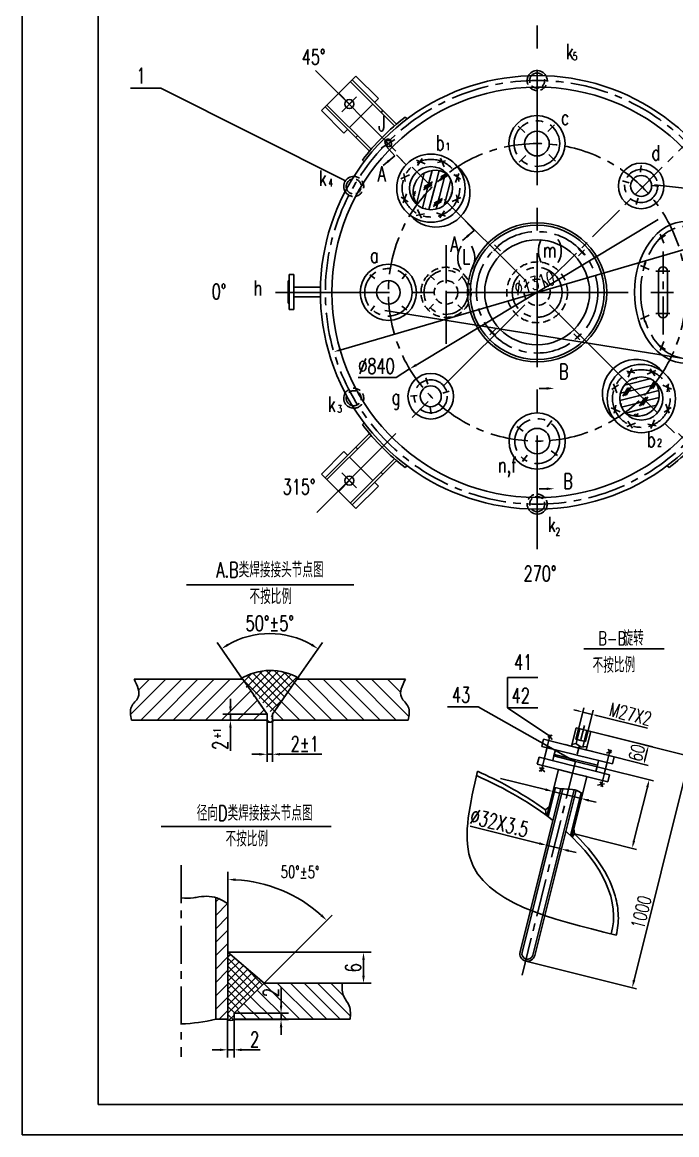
# Model space of a CAD drawing. Extents: x 0 to 594, y 0 to 841.
# Drawn here: x 0 to 215.6, y 0 to 366.5 of the extents above; entities that cross this region are included whole.
import ezdxf

# ---------------------------------------------------------------- set-up
doc = ezdxf.new("R2010")
doc.units = 0
doc.header["$LTSCALE"] = 10
doc.header["$MEASUREMENT"] = 0
doc.linetypes.add('CENTER', pattern=[2, 1.25, -0.25, 0.25, -0.25])
doc.linetypes.add('HIDDEN', pattern=[0.375, 0.25, -0.125])
doc.layers.get('0').update_dxf_attribs({"linetype": 'CONTINUOUS'})
doc.layers.get('DEFPOINTS').update_dxf_attribs({"linetype": 'CONTINUOUS'})
for name, color, linetype in [('CC', 7, 'CONTINUOUS'), ('CENTER', 1, 'CENTER'), ('DIM', 4, 'CONTINUOUS'), ('FULL', 7, 'CONTINUOUS'), ('HIDDEN', 5, 'HIDDEN'), ('LAYER1', 1, 'CENTER'), ('LAYER2', 5, 'HIDDEN'), ('TEXT', 7, 'CONTINUOUS'), ('THIN', 3, 'CONTINUOUS')]:
    doc.layers.add(name, color=color, linetype=linetype)
doc.styles.add('HZ4', font='romans.shx', dxfattribs={"width": 0.7, "height": 4, "bigfont": 'hztxt.shx'})
doc.styles.add('HZ5', font='romans.shx', dxfattribs={"width": 0.7, "height": 5, "bigfont": 'hztxt.shx'})
doc.styles.add('RMO4', font='romans.shx', dxfattribs={"width": 0.7, "height": 4.5})
doc.styles.get("Standard").update_dxf_attribs({"font": 'SIMFANG.TTF', "width": 0.7, "height": 5})
doc.dimstyles.get("Standard").update_dxf_attribs({"dimtxt": 0.18, "dimasz": 0.18, "dimexe": 0.18, "dimexo": 0.0625, "dimgap": 0.09, "dimtad": 0, "dimtih": 1, "dimtoh": 1, "dimdec": 4, "dimzin": 0, "dimdsep": 46, "dimtxsty": 'Standard', "dimcen": 0.09, "dimadec": 0, "dimazin": 0, "dimtfac": 1, "dimtdec": 4, "dimtofl": 0, "dimtmove": 0, "dimatfit": 3, "dimfxl": 1, "dimtolj": 1, "dimtzin": 0, "dimarcsym": 0})

# ---------------------------------------------------------------- blocks, each defined once
blk = doc.blocks.new('*D23')
at = {"color": 4, "linetype": 'ByBlock'}
for p, q in [((89.54, 93.01), (81.14, 105.01)), ((107.44, 93.01), (115.85, 105.01))]:
    blk.add_line(p, q, dxfattribs=at)
blk.add_arc((98.49, 80.23), 27.76, 60.162, 119.838, dxfattribs=at)
for points in [[(84.9, 103.95), (84.46, 104.66), (82.57, 102.96)], [(112.53, 104.66), (112.08, 103.95), (114.41, 102.96)]]:
    blk.add_solid(points, dxfattribs=at)
at = {"layer": 'DEFPOINTS', "color": 0, "linetype": 'ByBlock'}
for p in [(104.1, 107.41), (89.58, 92.96), (107.41, 92.96), (97.61, 81.49), (99.38, 81.49)]:
    blk.add_point(p, dxfattribs=at)
at = {"color": 3, "linetype": 'ByBlock', "insert": (98.49, 111.38), "char_height": 5, "attachment_point": 5, "style": 'HZ5'}
blk.add_mtext('\\A1;50°±5°', dxfattribs=at)
blk = doc.blocks.new('*D24')
at = {"color": 4, "linetype": 'ByBlock'}
for p, q in [((208.2, 68.31), (208.2, 55.91)), ((210.35, 68.39), (210.35, 55.91)), ((205.7, 58.41), (203.2, 58.41)), ((208.2, 58.41), (210.35, 58.41)), ((212.85, 58.41), (218.97, 58.41))]:
    blk.add_line(p, q, dxfattribs=at)
for points in [[(205.7, 58.82), (205.7, 57.99), (208.2, 58.41)], [(212.85, 58.82), (212.85, 57.99), (210.35, 58.41)]]:
    blk.add_solid(points, dxfattribs=at)
at = {"layer": 'DEFPOINTS', "color": 0, "linetype": 'ByBlock'}
for p in [(208.2, 68.37), (210.35, 68.45), (210.35, 58.41)]:
    blk.add_point(p, dxfattribs=at)
at = {"color": 3, "linetype": 'ByBlock', "insert": (217.16, 61.81), "char_height": 5, "attachment_point": 5, "style": 'RMO4'}
blk.add_mtext('\\A1;2', dxfattribs=at)
blk = doc.blocks.new('*D25')
at = {"color": 4, "linetype": 'ByBlock'}
for p, q in [((225.85, 72.95), (225.85, 79.07)), ((210.42, 70.45), (228.35, 70.45)), ((225.85, 68.36), (225.85, 70.45)), ((210.42, 68.36), (228.35, 68.36)), ((225.85, 65.86), (225.85, 63.36))]:
    blk.add_line(p, q, dxfattribs=at)
for points in [[(225.44, 72.95), (226.27, 72.95), (225.85, 70.45)], [(225.44, 65.86), (226.27, 65.86), (225.85, 68.36)]]:
    blk.add_solid(points, dxfattribs=at)
at = {"layer": 'DEFPOINTS', "color": 0, "linetype": 'ByBlock'}
for p in [(210.35, 70.45), (225.85, 70.45), (210.35, 68.36)]:
    blk.add_point(p, dxfattribs=at)
at = {"color": 3, "linetype": 'ByBlock', "insert": (222.45, 77.26), "char_height": 5, "attachment_point": 5, "rotation": 90, "style": 'RMO4'}
blk.add_mtext('\\A1;2', dxfattribs=at)
blk = doc.blocks.new('*D26')
at = {"color": 4, "linetype": 'ByBlock'}
for p, q in [((208.42, 90.53), (255.5, 90.53)), ((253, 82.85), (253, 88.03)), ((220.31, 80.35), (255.5, 80.35))]:
    blk.add_line(p, q, dxfattribs=at)
for points in [[(252.58, 88.03), (253.42, 88.03), (253, 90.53)], [(252.58, 82.85), (253.42, 82.85), (253, 80.35)]]:
    blk.add_solid(points, dxfattribs=at)
at = {"layer": 'DEFPOINTS', "color": 0, "linetype": 'ByBlock'}
for p in [(208.35, 90.53), (253, 90.53), (220.25, 80.35)]:
    blk.add_point(p, dxfattribs=at)
at = {"color": 3, "linetype": 'ByBlock', "insert": (249.6, 85.44), "char_height": 5, "attachment_point": 5, "rotation": 90, "style": 'RMO4'}
blk.add_mtext('\\A1;6', dxfattribs=at)
blk = doc.blocks.new('*D84')
at = {"color": 4, "linetype": 'ByBlock'}
for p, q in [((187.28, 132.84), (221.38, 124.32)), ((219.32, 122.26), (201.49, 50.88)), ((165.82, 57.21), (202.34, 48.09))]:
    blk.add_line(p, q, dxfattribs=at)
for points in [[(218.92, 122.36), (219.72, 122.16), (219.93, 124.69)], [(201.09, 50.98), (201.9, 50.78), (200.89, 48.45)]]:
    blk.add_solid(points, dxfattribs=at)
at = {"layer": 'DEFPOINTS', "color": 0, "linetype": 'ByBlock'}
for p in [(187.22, 132.85), (165.76, 57.22), (200.89, 48.45)]:
    blk.add_point(p, dxfattribs=at)
at = {"color": 3, "linetype": 'ByBlock', "insert": (203.85, 73.33), "char_height": 4.5, "attachment_point": 5, "rotation": 75.9773, "style": 'RMO4'}
blk.add_mtext('\\A1;1000', dxfattribs=at)
blk = doc.blocks.new('*D85')
at = {"color": 4, "linetype": 'ByBlock'}
for p, q in [((170.29, 95.96), (147.54, 101.65)), ((170.64, 87.06), (173.08, 96.81)), ((177.55, 94.15), (172.71, 95.36)), ((175.4, 85.52), (177.92, 95.6)), ((179.98, 93.54), (182.4, 92.94))]:
    blk.add_line(p, q, dxfattribs=at)
for points in [[(170.39, 96.37), (170.19, 95.56), (172.71, 95.36)], [(180.08, 93.95), (179.88, 93.14), (177.55, 94.15)]]:
    blk.add_solid(points, dxfattribs=at)
at = {"layer": 'DEFPOINTS', "color": 0, "linetype": 'ByBlock'}
for p in [(172.71, 95.36), (170.62, 87), (175.38, 85.46)]:
    blk.add_point(p, dxfattribs=at)
at = {"color": 3, "linetype": 'ByBlock', "insert": (157.16, 102.75), "char_height": 5, "attachment_point": 5, "rotation": 345.9773, "style": 'HZ5'}
blk.add_mtext('\\A1;∅32X3.5', dxfattribs=at)
blk = doc.blocks.new('*D86')
at = {"color": 4, "linetype": 'ByBlock'}
for p, q in [((316.38, 117.78), (301.56, 121.49)), ((317.96, 113.79), (319.17, 118.63)), ((328.12, 114.85), (318.81, 117.18)), ((327.28, 111.46), (328.49, 116.31)), ((330.55, 114.25), (332.98, 113.64))]:
    blk.add_line(p, q, dxfattribs=at)
for points in [[(316.49, 118.19), (316.28, 117.38), (318.81, 117.18)], [(330.65, 114.65), (330.45, 113.84), (328.12, 114.85)]]:
    blk.add_solid(points, dxfattribs=at)
at = {"layer": 'DEFPOINTS', "color": 0, "linetype": 'ByBlock'}
for p in [(317.95, 113.73), (328.12, 114.85), (327.26, 111.4)]:
    blk.add_point(p, dxfattribs=at)
blk = doc.blocks.new('*D87')
at = {"color": 4, "linetype": 'ByBlock'}
for p, q in [((333.38, 125.31), (351.97, 120.66)), ((349.91, 118.6), (345.49, 100.9)), ((325.95, 103.21), (346.34, 98.11))]:
    blk.add_line(p, q, dxfattribs=at)
for points in [[(349.5, 118.7), (350.31, 118.5), (350.51, 121.03)], [(345.08, 101), (345.89, 100.8), (344.88, 98.48)]]:
    blk.add_solid(points, dxfattribs=at)
at = {"layer": 'DEFPOINTS', "color": 0, "linetype": 'ByBlock'}
for p in [(333.32, 125.32), (325.89, 103.22), (344.88, 98.48)]:
    blk.add_point(p, dxfattribs=at)
blk = doc.blocks.new('*D88')
at = {"color": 4, "linetype": 'ByBlock'}
for p, q in [((325.95, 117.65), (324.49, 118.01)), ((326.07, 111.95), (327.76, 118.74)), ((327.4, 117.29), (330.53, 116.51)), ((329.19, 111.17), (330.89, 117.96)), ((331.98, 116.14), (348.71, 111.97))]:
    blk.add_line(p, q, dxfattribs=at)
for points in [[(326.01, 117.89), (325.89, 117.41), (327.4, 117.29)], [(332.04, 116.39), (331.92, 115.9), (330.53, 116.51)]]:
    blk.add_solid(points, dxfattribs=at)
at = {"layer": 'DEFPOINTS', "color": 0, "linetype": 'ByBlock'}
for p in [(330.53, 116.51), (326.05, 111.89), (329.18, 111.11)]:
    blk.add_point(p, dxfattribs=at)
at = {"color": 3, "linetype": 'ByBlock', "insert": (343.11, 116.61), "char_height": 4.5, "attachment_point": 5, "rotation": 345.9773, "style": 'RMO4'}
blk.add_mtext('\\A1;M27X2', dxfattribs=at)
blk = doc.blocks.new('*D89')
at = {"color": 4, "linetype": 'ByBlock'}
for p, q in [((330.1, 110.88), (350.48, 105.79)), ((348.66, 104.7), (347.87, 101.53)), ((337.8, 102.5), (348.96, 99.71))]:
    blk.add_line(p, q, dxfattribs=at)
for points in [[(348.42, 104.76), (348.91, 104.64), (349.03, 106.16)], [(347.63, 101.59), (348.12, 101.47), (347.51, 100.07)]]:
    blk.add_solid(points, dxfattribs=at)
at = {"layer": 'DEFPOINTS', "color": 0, "linetype": 'ByBlock'}
for p in [(330.04, 110.9), (337.74, 102.51), (347.51, 100.07)]:
    blk.add_point(p, dxfattribs=at)
at = {"color": 3, "linetype": 'ByBlock', "insert": (345.21, 103.88), "char_height": 4.5, "attachment_point": 5, "rotation": 75.9773, "style": 'RMO4'}
blk.add_mtext('\\A1;60', dxfattribs=at)
blk = doc.blocks.new('*D100')
at = {"color": 4, "linetype": 'ByBlock'}
blk.add_line((234.14, 296.41), (105.02, 258.63), dxfattribs=at)
for points in [[(234.03, 296.81), (234.26, 296.01), (236.54, 297.11)], [(104.9, 259.03), (105.13, 258.23), (102.62, 257.93)]]:
    blk.add_solid(points, dxfattribs=at)
at = {"layer": 'DEFPOINTS', "color": 0, "linetype": 'ByBlock'}
for p in [(236.54, 297.11), (102.62, 257.93)]:
    blk.add_point(p, dxfattribs=at)
at = {"color": 3, "linetype": 'ByBlock', "insert": (168.7, 280.54), "char_height": 4.5, "attachment_point": 5, "rotation": 16.3101, "style": 'RMO4'}
blk.add_mtext('\\A1;∅1310', dxfattribs=at)

msp = doc.modelspace()

# ---------------------------------------------------------------- hatches: boundary and pattern name
at = {"layer": 'FULL'}
h = msp.add_hatch(dxfattribs=at)
h.set_pattern_fill('ANSI37', color=3, scale=15, angle=90, style=0)
h.set_pattern_definition([(135, (-16.9768, 48.7067), (-1.325825, -1.325825), []), (225, (-16.9768, 48.7067), (1.325825, -1.325825), [])])
edge = h.paths.add_edge_path()
edge.add_line((80.6302, 138.52969), (80.6302, 136.08593))
edge.add_line((82.39971, 138.52969), (82.39971, 136.08593))
edge.add_arc((81.50225, 137.47694), 1.5486, 216.3387362, 323.6612638)
edge.add_line((80.6302, 138.59219), (72.60013, 150.06032))
edge.add_line((82.39971, 138.59219), (90.42978, 150.06032))
edge.add_arc((81.70231, 134.44507), 18.49963, 58.9387121, 122.4260065)
h = msp.add_hatch(dxfattribs=at)
h.set_pattern_fill('ANSI31', color=3, scale=30, style=0)
h.set_pattern_definition([(45, (-16.977, 48.7067), (-2.65165, 2.65165), [])])
edge = h.paths.add_edge_path()
edge.add_spline(control_points=[(36.83473, 150.06032), (37.88915, 147.94037), (39.60079, 144.49905), (35.0789, 141.06413), (35.64545, 138.15552), (35.94997, 136.59219)], knot_values=[0, 0, 0, 0, 6.101337797, 9.904289896, 14.323628889, 14.323628889, 14.323628889, 14.323628889], degree=3, periodic=0)
edge.add_line((35.94997, 136.59219), (68.56008, 136.59219))
edge.add_line((68.56008, 136.59219), (68.56008, 138.59219))
edge.add_line((68.56008, 138.59219), (80.6302, 138.59219))
edge.add_line((80.6302, 138.59219), (72.60013, 150.06032))
edge.add_line((72.60013, 150.06032), (36.83473, 150.06032))
h.paths.add_polyline_path([(68.56008, 138.59219), (68.56008, 136.59219), (80.6302, 136.59219), (80.6302, 138.59219)], flags=16)
h = msp.add_hatch(dxfattribs=at)
h.set_pattern_fill('ANSI31', color=3, scale=30, angle=90, style=0)
h.set_pattern_definition([(135, (-16.977, 48.7067), (-2.65165, -2.65165), [])])
edge = h.paths.add_edge_path()
edge.add_spline(control_points=[(127.07994, 136.59219), (127.38445, 138.15552), (127.95101, 141.06413), (123.42912, 144.49905), (125.14076, 147.94037), (126.19518, 150.06032)], knot_values=[0, 0, 0, 0, 4.419338993, 8.222291092, 14.323628889, 14.323628889, 14.323628889, 14.323628889], degree=3, periodic=0)
edge.add_line((126.19518, 150.06032), (90.42978, 150.06032))
edge.add_line((90.42978, 150.06032), (82.39971, 138.59219))
edge.add_line((82.39971, 138.59219), (82.39971, 136.59219))
edge.add_line((82.39971, 136.59219), (127.07994, 136.59219))
h = msp.add_hatch(dxfattribs=at)
h.set_pattern_fill('ANSI31', color=3, scale=25, style=0)
h.set_pattern_definition([(45, (-140.6128, -30.431), (-2.20971, 2.20971), [])])
edge = h.paths.add_edge_path()
edge.add_spline(control_points=[(67.73991, 76.4705), (66.44469, 77.26392), (65.14948, 78.05735), (63.73991, 78.23823)], knot_values=[0, 0, 0, 0, 4.373201088, 4.373201088, 4.373201088, 4.373201088], degree=3, periodic=0)
edge.add_line((63.73991, 78.23823), (63.73991, 38.02224))
edge.add_line((63.73991, 38.02224), (67.73991, 38.02224))
edge.add_line((67.73991, 38.02224), (67.73991, 76.4705))
h = msp.add_hatch(dxfattribs=at)
h.set_pattern_fill('ANSI37', color=3, scale=15, angle=90, style=0)
h.set_pattern_definition([(135, (-140.6128, -30.4311), (-1.325825, -1.325825), []), (225, (-140.6128, -30.4311), (1.325825, -1.325825), [])])
h.paths.add_polyline_path([(67.73991, 60.10303), (67.73991, 38.02224, -0.001480578), (67.59141, 37.93892, 0.271711238), (69.73991, 37.93311), (69.73991, 40.02224), (79.63941, 49.92174)])
h = msp.add_hatch(dxfattribs=at)
h.set_pattern_fill('ANSI31', color=3, scale=25, angle=90, style=0)
h.set_pattern_definition([(135, (-140.6128, -30.431), (-2.20971, -2.20971), [])])
edge = h.paths.add_edge_path()
edge.add_line((79.63941, 49.92174), (69.73991, 40.02224))
edge.add_line((69.73991, 40.02224), (69.73991, 38.02224))
edge.add_line((69.73991, 38.02224), (107.97776, 38.02224))
edge.add_spline(control_points=[(107.97776, 38.02224), (108.09922, 39.56302), (108.31842, 42.34356), (105.32074, 45.63661), (105.32251, 48.39417), (105.32349, 49.92174)], knot_values=[0, 0, 0, 0, 4.429196664, 7.993066267, 12.41910514, 12.41910514, 12.41910514, 12.41910514], degree=3, periodic=0)
edge.add_line((105.32349, 49.92174), (79.63941, 49.92174))
h.paths.add_polyline_path([(78.08919, 44.67224), (78.08919, 48.98706), (85.58919, 48.98706), (85.58919, 44.67224)], flags=24)

# ---------------------------------------------------------------- linework, layer by layer
for p, q in [((123.24782, 322.76409), (125.18421, 320.88216)), ((169.58033, 245.52433), (169.58033, 240.44718)), ((169.54491, 217.23737), (169.54491, 212.16022))]:
    msp.add_line(p, q)
at = {"color": 4, "linetype": 'ByBlock'}
for p, q in [((129.72107, 253.57247), (209.43959, 301.46774)), ((172.72948, 245.8692), (170.22948, 245.8692)), ((172.72948, 212.80368), (170.22948, 212.80368)), ((68.56008, 141.09219), (68.56008, 143.59219)), ((80.6302, 138.59219), (66.06008, 138.59219)), ((68.56008, 138.59219), (68.56008, 136.59219)), ((80.6302, 138.52969), (80.6302, 136.08593)), ((80.6302, 135.92901), (80.6302, 122.84364)), ((82.39971, 138.52969), (82.39971, 136.08593)), ((82.39971, 135.92901), (82.39971, 122.84364)), ((68.56008, 134.09219), (68.56008, 126.49592)), ((78.1302, 125.34364), (75.6302, 125.34364)), ((80.6302, 125.34364), (82.39971, 125.34364)), ((84.89971, 125.34364), (98.69971, 125.34364)), ((67.73991, 76.533), (67.73991, 86.5806)), ((79.6836, 49.96593), (102.07586, 72.35819))]:
    msp.add_line(p, q, dxfattribs=at)
for centre, radius, start, end in [((169.58033, 347.29185), 3.29526, 28.4421874, 162.000438), ((169.58033, 347.29185), 2.47884, 40.29799, 139.70201), ((109.15623, 312.40598), 3.29526, 88.4421874, 222.000438), ((109.15623, 312.40598), 2.47884, 100.29799, 199.70201), ((109.15623, 242.63423), 3.29526, 148.4421874, 282.000438), ((109.15623, 242.63423), 2.47884, 160.29799, 259.70201), ((169.58033, 207.74836), 3.29526, 208.4421874, 342.000438), ((169.58033, 207.74836), 2.47884, 220.29799, 319.70201)]:
    msp.add_arc(centre, radius, start, end)
msp.add_arc((67.73991, 38.02224), 46.05836, 48.1103375, 86.8896625, dxfattribs=at)
msp.add_ellipse((218.58033, 277.5201), major_axis=(0.05407, 23.36996), ratio=0.724906353)
for points in [[(129.93566, 253.2153), (129.50649, 253.92963), (127.5781, 252.28496)], [(172.72948, 246.28586), (172.72948, 245.45253), (175.22948, 245.8692)], [(172.72948, 213.22035), (172.72948, 212.38701), (175.22948, 212.80368)], [(68.14341, 141.09219), (68.97675, 141.09219), (68.56008, 138.59219)], [(68.14341, 134.09219), (68.97675, 134.09219), (68.56008, 136.59219)], [(78.1302, 125.76031), (78.1302, 124.92698), (80.6302, 125.34364)], [(84.89971, 125.76031), (84.89971, 124.92698), (82.39971, 125.34364)], [(70.22768, 83.59624), (70.2503, 84.42927), (67.73991, 84.0806)], [(98.77952, 72.61208), (98.20647, 72.00704), (100.30809, 70.59042)]]:
    msp.add_solid(points, dxfattribs=at)
at = {"layer": 'CENTER'}
msp.add_circle((169.58033, 277.5201), 69.77174, dxfattribs=at)
msp.add_ellipse((218.58033, 277.5201), major_axis=(0, 21.74179), ratio=0.68536378, dxfattribs=at)
at = {"layer": 'DEFPOINTS', "color": 0, "linetype": 'ByBlock'}
for p in [(127.5781, 252.28496), (68.56008, 136.59219), (80.6302, 138.59219), (82.39971, 138.59219), (82.39971, 138.59219), (84.15306, 136.59219), (82.39971, 125.34364), (90.76909, 77.90995), (67.73991, 76.4705), (79.63941, 49.92174), (67.73991, 38.02224), (69.73991, 40.02224)]:
    msp.add_point(p, dxfattribs=at)
at = {"layer": 'DIM'}
for p, q in [((45.66199, 344.76474), (106.72325, 314.19754)), ((208.24619, 312.92243), (292.19545, 303.73667)), ((119.43551, 271.50859), (292.19545, 243.73667)), ((123.16277, 249.42797), (110.62467, 249.42797)), ((127.5781, 252.28496), (123.16277, 249.42797)), ((159.7607, 150.66714), (159.7607, 140.66714)), ((150.09798, 140.92645), (182.38379, 122.73378)), ((159.7607, 140.66714), (173.78977, 131.28136)), ((181.00855, 128.57778), (182.35681, 128.93452)), ((182.35681, 128.93452), (184.12648, 127.68351)), ((184.12648, 127.68351), (185.9862, 127.91251))]:
    msp.add_line(p, q, dxfattribs=at)
at = {"layer": 'DIM', "color": 3}
msp.add_line((594, 0), (0, 0), dxfattribs=at)
at = {"layer": 'DIM'}
msp.add_spline([(149.94425, 119.76601), (147.49971, 91.08611), (195.63119, 65.79645)], degree=3, dxfattribs=at)
at = {"layer": 'FULL'}
for p, q in [((104.18734, 343.07617), (109.86588, 348.75471)), ((109.86588, 348.75471), (117.2905, 341.33009)), ((45.66199, 344.76474), (35.66199, 344.76474)), ((108.04107, 346.9299), (122.59126, 332.37972)), ((123.20293, 332.89942), (108.60676, 347.49559)), ((104.18734, 343.07617), (98.5088, 337.39763)), ((104.07449, 343.14565), (104.16566, 343.05449)), ((104.11786, 343.18901), (104.20902, 343.09785)), ((117.2905, 341.33009), (116.03138, 340.07097)), ((98.5088, 337.39763), (105.93342, 329.97301)), ((114.36409, 324.06058), (99.76792, 338.65675)), ((100.33361, 339.22244), (114.88379, 324.67225)), ((115.46569, 339.50528), (111.61196, 335.65155)), ((118.15263, 336.81835), (118.71831, 337.38403)), ((107.75823, 331.79782), (111.61196, 335.65155)), ((105.93342, 329.97301), (107.19254, 331.23213)), ((110.44516, 329.11088), (109.87948, 328.5452)), ((119.72197, 325.78712), (122.73412, 322.49987)), ((126.31196, 319.6634), (123.24782, 322.76409)), ((122.73412, 322.49987), (118.81227, 319.26065)), ((129.7999, 321.02622), (132.72858, 319.90284)), ((130.1415, 319.33015), (131.66865, 321.5995)), ((136.74871, 320.28674), (139.43324, 320.81156)), ((137.70646, 321.72759), (138.983, 318.86235)), ((124.70506, 314.93949), (127.5703, 316.21602)), ((126.14591, 313.98173), (125.62109, 316.66626)), ((132.40106, 316.80553), (131.82192, 314.5577)), ((134.94595, 317.66487), (133.67665, 312.73837)), ((137.25617, 317.61342), (136.15841, 313.35271)), ((139.14351, 315.92062), (137.38612, 309.09972)), ((137.61451, 314.4952), (140.29812, 316.07926)), ((137.75486, 315.03991), (138.85091, 315.68688)), ((137.8952, 315.58462), (139.72401, 316.66412)), ((138.85091, 315.68688), (140.04926, 316.39423)), ((139.38551, 316.85988), (139.14351, 315.92062)), ((142.09713, 316.29115), (144.36648, 314.764)), ((143.7932, 316.63275), (142.66981, 313.70407)), ((131.82192, 314.5577), (129.80268, 306.72046)), ((132.13408, 311.26025), (134.0379, 312.38402)), ((132.27442, 311.80497), (133.74393, 312.67238)), ((132.41477, 312.34968), (133.44997, 312.96073)), ((133.67665, 312.73837), (133.00357, 310.12594)), ((133.44997, 312.96073), (135.15498, 313.96715)), ((133.74393, 312.67238), (135.01464, 313.42244)), ((134.0379, 312.38402), (134.8743, 312.87773)), ((136.15841, 313.35271), (135.53139, 310.91904)), ((141.1338, 314.62744), (139.24086, 307.28039)), ((127.1025, 307.37452), (124.83314, 308.90167)), ((125.40643, 307.03292), (126.52981, 309.9616)), ((128.7323, 310.17602), (129.67455, 310.7322)), ((128.76671, 309.73446), (129.53421, 310.18749)), ((128.82613, 309.30766), (129.39386, 309.64278)), ((133.00357, 310.12594), (131.76442, 305.31644)), ((135.53139, 310.91904), (133.94367, 304.75665)), ((135.50937, 306.32453), (138.24958, 307.94201)), ((135.64971, 306.86924), (138.15339, 308.3471)), ((137.38612, 309.09972), (136.31335, 304.93598)), ((138.15339, 308.3471), (138.38993, 308.48672)), ((140.84946, 309.01477), (141.21207, 309.22881)), ((140.9898, 309.55948), (141.41198, 309.80868)), ((141.13014, 310.10419), (141.55041, 310.35226)), ((144.49457, 308.72618), (141.62933, 307.44965)), ((143.05372, 309.68394), (143.57854, 306.9994)), ((131.49316, 301.93808), (130.21662, 304.80332)), ((132.53741, 305.03214), (132.90949, 305.25177)), ((135.36902, 305.77982), (138.10924, 307.39729)), ((139.05813, 304.33552), (137.53098, 302.06617)), ((139.24086, 307.28039), (138.96993, 306.22882)), ((132.45092, 303.37893), (129.76638, 302.85411)), ((139.39973, 302.63945), (136.47105, 303.76283)), ((145.85927, 301.12669), (148.87142, 297.83945)), ((148.87142, 297.83945), (144.94957, 294.60023)), ((211.83712, 296.33783), (209.55985, 294.82251)), ((210.14285, 296.68825), (211.25098, 293.75376)), ((157.18982, 293.01785), (155.31932, 291.1494)), ((155.55313, 293.13463), (157.54054, 291.1494)), ((185.07808, 289.91062), (183.20963, 291.78112)), ((185.19486, 291.5473), (183.20963, 289.5599)), ((203.60294, 286.35646), (206.4615, 285.06504)), ((205.04875, 287.30671), (204.50997, 284.62494)), ((87.86313, 283.36945), (87.86313, 277.61945)), ((89.46313, 283.36945), (87.86313, 283.36945)), ((89.46313, 277.61945), (89.46313, 283.36945)), ((209.52269, 284.45499), (209.53402, 277.5201)), ((212.54677, 284.45499), (212.53544, 277.5201)), ((87.61624, 281.3425), (87.61624, 277.52637)), ((87.86313, 281.3425), (87.61624, 281.3425)), ((87.86313, 277.61945), (87.86313, 281.3425)), ((98.20061, 279.22154), (89.46313, 279.22154)), ((87.61624, 273.90058), (87.61624, 277.71671)), ((87.86313, 271.87363), (87.86313, 277.62363)), ((87.86313, 277.62363), (87.86313, 273.90058)), ((89.46313, 277.62363), (89.46313, 271.87363)), ((98.19606, 276.02154), (89.46313, 276.02154)), ((209.52269, 270.58522), (209.53402, 277.5201)), ((212.54677, 270.58522), (212.53544, 277.5201)), ((87.86313, 273.90058), (87.61624, 273.90058)), ((89.46313, 271.87363), (87.86313, 271.87363)), ((203.60294, 268.68375), (206.4615, 269.97517)), ((205.04875, 267.7335), (204.50997, 270.41527)), ((153.9658, 263.4929), (155.95103, 265.48031)), ((154.08258, 265.12959), (155.95103, 263.25909)), ((183.60753, 261.90558), (181.62012, 263.89081)), ((181.97084, 262.02236), (183.84134, 263.89081)), ((211.83712, 258.70238), (209.55985, 260.2177)), ((210.14285, 258.35196), (211.25098, 261.28645)), ((201.74416, 250.9935), (199.05963, 251.51831)), ((200.78641, 252.43435), (199.50987, 249.5691)), ((201.6197, 248.92957), (201.86891, 249.35176)), ((202.16441, 249.06992), (202.41248, 249.49018)), ((208.69298, 251.73297), (205.7643, 250.60959)), ((208.35138, 250.0369), (206.82423, 252.30626)), ((196.39575, 246.9979), (194.12639, 245.47076)), ((194.69968, 247.3395), (195.82306, 244.41082)), ((197.84005, 243.3088), (199.45752, 246.04901)), ((199.34061, 247.18063), (198.28905, 246.9097)), ((198.38476, 243.44914), (200.00223, 246.18936)), ((198.92947, 243.58948), (200.40732, 246.09317)), ((206.68767, 249.07358), (199.34061, 247.18063)), ((200.40732, 246.09317), (200.54694, 246.3297)), ((201.07499, 248.78923), (201.28903, 249.15184)), ((207.98085, 247.08328), (201.15994, 245.3259)), ((206.55542, 245.55429), (208.13948, 248.2379)), ((207.10013, 245.69463), (207.7471, 246.79068)), ((207.64485, 245.83497), (208.72434, 247.66378)), ((207.7471, 246.79068), (208.45446, 247.98904)), ((208.92011, 247.32528), (207.98085, 247.08328)), ((213.78782, 245.64624), (210.92258, 246.92278)), ((212.34697, 244.68848), (212.87179, 247.37302)), ((202.97927, 243.47116), (196.81688, 241.88344)), ((201.15994, 245.3259), (196.9962, 244.25312)), ((205.41293, 244.09819), (202.97927, 243.47116)), ((203.32048, 240.07385), (204.44425, 241.97767)), ((204.44425, 241.97767), (204.93795, 242.81407)), ((204.7326, 241.68371), (205.48266, 242.95441)), ((209.72509, 242.88572), (204.7986, 241.61643)), ((205.02095, 241.38974), (206.02737, 243.09476)), ((209.67365, 245.19595), (205.41293, 244.09819)), ((193.9983, 239.43294), (196.86354, 238.1564)), ((195.43915, 240.39069), (194.91433, 237.70616)), ((197.09237, 240.47719), (197.312, 240.84927)), ((202.18616, 240.94334), (197.37667, 239.70419)), ((206.61793, 239.76169), (198.78069, 237.74245)), ((204.7986, 241.61643), (202.18616, 240.94334)), ((203.86519, 240.2142), (204.7326, 241.68371)), ((204.4099, 240.35454), (205.02095, 241.38974)), ((208.86576, 240.34084), (206.61793, 239.76169)), ((211.39037, 238.08127), (213.65973, 239.60842)), ((213.08644, 237.73967), (211.96306, 240.66835)), ((199.43474, 235.04227), (200.96189, 232.77292)), ((201.36789, 236.7659), (201.70301, 237.33364)), ((201.79469, 236.70649), (202.24772, 237.47398)), ((202.23625, 236.67208), (202.79243, 237.61432)), ((206.99971, 232.64483), (208.27625, 235.51007)), ((114.36409, 230.97963), (99.76792, 216.38346)), ((199.09314, 233.3462), (202.02182, 234.46959)), ((206.04196, 234.08568), (208.72649, 233.56086)), ((211.72363, 234.25173), (214.82431, 231.1876)), ((100.33361, 215.81777), (114.88379, 230.36796)), ((98.5088, 217.64258), (105.93342, 225.0672)), ((105.93342, 225.0672), (107.19254, 223.80808)), ((110.44516, 225.92933), (109.87948, 226.49501)), ((107.75823, 223.24239), (111.61196, 219.38866)), ((108.04107, 208.11031), (122.59126, 222.66049)), ((123.20293, 222.14079), (108.60676, 207.54462)), ((104.18734, 211.96404), (98.5088, 217.64258)), ((115.46569, 215.53493), (111.61196, 219.38866)), ((118.15263, 218.22186), (118.71831, 217.65618)), ((109.86588, 206.2855), (117.2905, 213.71012)), ((117.2905, 213.71012), (116.03138, 214.96924)), ((104.07449, 211.89456), (104.16566, 211.98572)), ((104.11786, 211.85119), (104.20902, 211.94236)), ((104.18734, 211.96404), (109.86588, 206.2855)), ((54.07545, 181.15655), (109.23543, 181.15655)), ((159.7607, 150.66714), (169.7607, 150.66714)), ((72.60013, 150.06032), (36.83473, 150.06032)), ((80.6302, 138.59219), (72.60013, 150.06032)), ((82.39971, 138.59219), (90.42978, 150.06032)), ((90.42978, 150.06032), (126.19518, 150.06032)), ((140.09798, 140.92645), (150.09798, 140.92645)), ((159.7607, 140.66714), (169.7607, 140.66714)), ((35.94997, 136.59219), (80.6302, 136.59219)), ((80.6302, 136.59219), (80.6302, 138.59219)), ((82.39971, 136.59219), (82.39971, 138.59219)), ((127.07994, 136.59219), (82.39971, 136.59219)), ((171.68416, 130.27141), (171.10263, 127.94293)), ((183.32656, 127.36374), (171.68416, 130.27141)), ((178.64684, 128.53439), (183.30335, 127.36954)), ((171.10263, 127.94293), (182.74503, 125.03526)), ((175.12403, 124.77365), (174.75436, 123.29347)), ((175.12403, 124.77365), (175.62303, 126.77167)), ((182.23608, 122.99743), (175.12403, 124.77365)), ((182.23608, 122.99743), (175.12403, 124.77365)), ((182.36541, 123.51526), (175.25336, 125.29148)), ((194.34101, 122.13918), (182.69861, 125.04685)), ((183.28014, 127.37533), (194.92254, 124.46766)), ((183.30335, 127.36954), (183.28014, 127.37533)), ((187.96076, 126.20825), (183.30335, 127.36954)), ((183.30335, 127.36954), (183.32656, 127.36374)), ((169.63253, 122.05661), (170.21406, 124.38509)), ((181.27493, 119.14894), (169.63253, 122.05661)), ((170.21406, 124.38509), (181.85646, 121.47742)), ((193.45244, 118.58134), (181.81004, 121.48901)), ((182.18966, 123.00902), (189.30171, 121.2328)), ((182.18966, 123.00902), (189.30171, 121.2328)), ((182.31899, 123.52685), (189.43104, 121.75062)), ((189.30171, 121.2328), (188.93204, 119.75261)), ((189.30171, 121.2328), (189.80071, 123.23081)), ((194.92254, 124.46766), (194.34101, 122.13918)), ((172.78509, 105.06378), (176.59431, 120.31602)), ((176.59431, 120.31602), (181.25172, 119.15474)), ((180.96012, 98.17752), (185.90868, 117.99167)), ((181.22851, 119.16053), (192.87091, 116.25286)), ((181.25172, 119.15474), (181.22851, 119.16053)), ((185.90823, 117.98988), (181.25172, 119.15474)), ((181.25172, 119.15474), (181.27493, 119.14894)), ((192.87091, 116.25286), (193.45244, 118.58134)), ((173.20209, 104.7525), (175.59761, 114.34424)), ((180.56088, 98.55992), (184.08652, 112.67667)), ((172.34842, 107.01034), (173.55415, 108.03686)), ((172.51041, 105.26689), (172.34842, 107.01034)), ((45.76167, 101.56716), (101.69403, 101.56716)), ((181.07878, 98.06273), (181.86822, 99.13252)), ((181.86822, 99.13252), (181.62167, 100.80624)), ((63.73991, 38.02224), (63.73991, 78.12305)), ((67.73991, 38.02224), (67.73991, 76.4705)), ((79.63941, 49.92174), (67.72132, 60.11894)), ((69.73991, 40.02224), (79.63941, 49.92174)), ((79.63941, 49.92174), (105.32349, 49.92174)), ((63.73991, 38.02224), (67.73991, 38.02224)), ((69.73991, 38.02224), (69.73991, 40.02224)), ((69.73991, 38.02224), (107.97776, 38.02224)), ((25, 10), (584, 10))]:
    msp.add_line(p, q, dxfattribs=at)
at = {"layer": 'FULL', "color": 4}
for p, q in [((120.73981, 320.85269), (122.73412, 322.49987)), ((146.87711, 296.19226), (148.87142, 297.83945))]:
    msp.add_line(p, q, dxfattribs=at)
at = {"layer": 'FULL'}
for centre, radius in [((107.7298, 339.53371), 1.5), ((169.49981, 326.52004), 9.25), ((169.49981, 326.52004), 4.06933), ((134.59981, 311.83283), 11.25), ((134.59981, 311.83283), 7.10654), ((203.82771, 312.5646), 7.5), ((203.82771, 312.5646), 3.45517), ((169.58033, 277.5201), 22.9), ((169.58033, 277.5201), 22.1), ((169.58033, 277.5201), 17.27317), ((120.58033, 277.5201), 9.25), ((120.58033, 277.5201), 3.87771), ((203.89306, 242.53959), 11.25), ((134.53583, 243.27272), 7.5), ((203.89306, 242.53959), 7.10654), ((134.53583, 243.27272), 3.45517), ((169.58033, 228.5201), 9.25), ((169.58033, 228.5201), 4.18053), ((107.7298, 215.5065), 1.5)]:
    msp.add_circle(centre, radius, dxfattribs=at)
for centre, radius, start, end in [((169.58033, 277.5201), 67.61008, 6.2311224, 353.7688776), ((120.46738, 326.94811), 1.02809, 2.5667826, 238.3093102), ((136.24851, 310.21561), 11.2219, 220.3473166, 50.7569809), ((135.94244, 310.51584), 7.21814, 56.4559539, 214.6483437), ((211.03473, 284.45499), 1.51204, 0, 180), ((211.03473, 270.58522), 1.51204, 180, 0), ((202.27583, 244.18829), 11.2219, 39.2430191, 229.6526834), ((202.57606, 243.88221), 7.21814, 235.3516563, 33.5440461), ((81.70231, 134.44507), 18.49963, 58.9387121, 122.4260065), ((81.50225, 137.47694), 1.5486, 216.3387362, 323.6612638), ((49.74976, 99.72163), 63.26562, 272.3873608, 282.77562)]:
    msp.add_arc(centre, radius, start, end, dxfattribs=at)
for start_param, end_param in [(0.842019725, 1.236700618), (-0.011881016, 0.757994912)]:
    msp.add_ellipse((113.83596, 86.44332), major_axis=(80.28671, -19.77002), ratio=0.505562974, start_param=start_param, end_param=end_param, dxfattribs=at)
at = {"layer": 'FULL', "color": 3}
for points in [[(36.83473, 150.06032), (38.16186, 144.10507), (35.94997, 141.01153), (35.94997, 136.59219)], [(126.19518, 150.06032), (124.86804, 144.10507), (127.07994, 141.01153), (127.07994, 136.59219)]]:
    msp.add_spline(points, degree=3, dxfattribs=at)
at = {"layer": 'FULL'}
for points, knots in [([(172.35514, 107.01606), (168.63601, 109.70102), (164.56036, 112.26068), (156.86722, 116.47736), (153.36944, 118.20446), (149.94425, 119.76601)], [4.0374689916, 4.0374689916, 4.0374689916, 4.0374689916, 4.2290423875, 4.2290423875, 4.3753305124, 4.3753305124, 4.3753305124, 4.3753305124]), ([(195.63119, 65.79645), (196.14387, 67.84922), (196.36791, 69.9736), (196.23875, 74.29876), (195.88616, 76.49914), (194.04799, 82.96544), (191.81685, 87.26076), (186.74282, 94.06305), (184.4594, 96.6267), (181.86462, 99.12765)], [3.1415926536, 3.1415926536, 3.1415926536, 3.1415926536, 3.281528143, 3.281528143, 3.4214636325, 3.4214636325, 3.6906565508, 3.6906565508, 3.8569169934, 3.8569169934, 3.8569169934, 3.8569169934])]:
    msp.add_open_spline(points, degree=3, knots=knots, dxfattribs=at)
at = {"layer": 'FULL', "color": 4}
for points in [[(121.00515, 320.53143), (120.47447, 321.17395), (118.81227, 319.26065)], [(147.14245, 295.87101), (146.61177, 296.51352), (144.94957, 294.60023)]]:
    msp.add_solid(points, dxfattribs=at)
at = {"layer": 'HIDDEN'}
for centre, radius, start, end in [((169.58033, 347.29185), 3.29526, 159.0877731, 28.4421874), ((169.58033, 347.29185), 2.47884, 139.70201, 40.29799), ((109.15623, 312.40598), 3.29526, 219.0877731, 88.4421874), ((109.15623, 312.40598), 2.47884, 199.70201, 100.29799), ((109.15623, 242.63423), 3.29526, 279.0877731, 148.4421874), ((109.15623, 242.63423), 2.47884, 259.70201, 160.29799), ((169.58033, 207.74836), 3.29526, 339.0877731, 208.4421874), ((169.58033, 207.74836), 2.47884, 319.70201, 220.29799)]:
    msp.add_arc(centre, radius, start, end, dxfattribs=at)
at = {"layer": 'LAYER1', "ltscale": 3}
for p, q in [((169.58033, 192.87538), (169.58033, 365.9801)), ((165.48967, 281.61076), (93.49307, 353.60736)), ((83.42746, 277.5201), (150.81996, 277.5201)), ((163.79526, 277.5201), (150.81996, 277.5201)), ((259.52035, 277.5201), (163.79526, 277.5201)), ((165.48967, 273.42945), (97.03709, 204.97687))]:
    msp.add_line(p, q, dxfattribs=at)
at = {"layer": 'LAYER1'}
for p, q in [((173.67099, 281.61076), (244.14093, 352.08071)), ((104.21088, 343.08587), (107.74642, 339.55034)), ((110.11019, 341.91411), (105.20536, 337.00928)), ((107.74642, 339.55034), (110.11019, 341.91411)), ((165.53479, 330.15351), (163.33021, 332.31305)), ((173.13328, 330.48505), (175.29282, 332.68963)), ((122.69285, 327.82291), (118.17576, 324.9683)), ((165.86633, 322.55502), (163.70679, 320.35045)), ((173.46482, 322.88657), (175.6694, 320.72703)), ((203.83411, 319.27983), (203.5596, 317.08095)), ((197.72024, 314.2313), (199.83018, 313.55409)), ((209.63853, 312.46317), (207.43965, 312.73768)), ((202.16101, 306.45713), (202.83822, 308.56707)), ((139.58033, 260.56609), (139.58033, 293.73945)), ((211.03473, 263.61736), (211.03473, 290.954)), ((114.47816, 283.3372), (116.11305, 282.05123)), ((126.39743, 283.62228), (125.11146, 281.98738)), ((134.19216, 283.05615), (135.73306, 281.63222)), ((145.11638, 282.90827), (143.69245, 281.36737)), ((213.23383, 284.45499), (208.69315, 284.45499)), ((169.58033, 277.5201), (139.58033, 277.5201)), ((139.58033, 277.5201), (139.58033, 260.56609)), ((114.76323, 271.41793), (116.0492, 273.05283)), ((126.6825, 271.70301), (125.04761, 272.98898)), ((134.04428, 272.13194), (135.46821, 273.67284)), ((144.9685, 271.98406), (143.4276, 273.40799)), ((213.23383, 270.58522), (208.69315, 270.58522)), ((132.86913, 249.38019), (133.54634, 247.27026)), ((127.8206, 243.26633), (130.01949, 243.54084)), ((140.64331, 244.93942), (138.53337, 244.26221)), ((134.63726, 237.4619), (134.36275, 239.66078)), ((174.35849, 235.26709), (172.84037, 233.16277)), ((162.83335, 233.29826), (164.93766, 231.78015)), ((164.80217, 221.77312), (166.32029, 223.87744)), ((176.32731, 223.74195), (174.223, 225.26006)), ((110.11019, 213.1261), (105.20536, 218.03093)), ((104.21088, 211.95434), (107.74642, 215.48987)), ((107.74642, 215.48987), (110.11019, 213.1261)), ((164.60677, 52.60667), (185.13405, 134.79841)), ((173.91586, 131.78624), (171.93507, 123.85511)), ((170.88995, 119.67039), (172.87074, 127.60152)), ((193.66512, 126.85389), (191.68433, 118.92276)), ((190.63921, 114.73804), (192.62, 122.66917)), ((52.38511, 88.84465), (52.38511, 25.64809))]:
    msp.add_line(p, q, dxfattribs=at)
at = {"layer": 'LAYER1', "color": 7, "linetype": 'Continuous'}
for p, q in [((126.15292, 335.24909), (126.72176, 334.67602)), ((112.01442, 321.11059), (112.58749, 320.54175)), ((112.01442, 233.92962), (112.58749, 234.49846)), ((126.15292, 219.79112), (126.72176, 220.36419)), ((126.15292, 219.79112), (126.72176, 220.36419)), ((213.00774, 219.79112), (212.4389, 220.36419)), ((184.99755, 160.0866), (211.4066, 160.0866))]:
    msp.add_line(p, q, dxfattribs=at)
at = {"layer": 'LAYER1', "ltscale": 4}
msp.add_line((173.67099, 273.42945), (242.57383, 204.5266), dxfattribs=at)
at = {"layer": 'LAYER1'}
for centre, radius in [((169.49981, 326.52004), 7.51535), ((169.58033, 277.5201), 49), ((134.59981, 311.83283), 9.5), ((203.82771, 312.5646), 5.45407), ((169.58033, 277.5201), 20), ((120.58033, 277.5201), 7.81447), ((139.58033, 277.5201), 7.27032), ((169.58033, 277.5201), 8.196), ((203.89306, 242.53959), 9.5), ((134.53583, 243.27272), 5.45407), ((169.58033, 228.5201), 7.38903)]:
    msp.add_circle(centre, radius, dxfattribs=at)
at = {"layer": 'LAYER1', "color": 7, "linetype": 'Continuous'}
for centre, radius, start, end in [((169.58033, 277.5201), 71.4, 339.6464762, 267.6742154), ((169.64498, 277.61853), 72.2, 127.0407649, 142.9592351), ((169.58033, 277.5201), 71.4, 267.6742154, 347.8727231), ((169.64498, 277.42168), 72.2, 217.0407649, 232.9592351), ((169.64498, 277.42168), 72.2, 217.0407649, 232.9592351), ((169.51568, 277.42168), 72.2, 307.0407649, 322.9592351)]:
    msp.add_arc(centre, radius, start, end, dxfattribs=at)
msp.add_ellipse((120.66477, 326.53373), major_axis=(0.55311, -0.92084), ratio=0.808971358, dxfattribs=at)
at = {"layer": 'LAYER2'}
for centre, radius in [((169.58033, 277.5201), 10), ((139.58033, 277.5201), 8.26), ((139.58033, 277.5201), 3.89305), ((169.58033, 277.5201), 4.3086)]:
    msp.add_circle(centre, radius, dxfattribs=at)
at = {"layer": 'TEXT'}
for p, q in [((182.37864, 134.06364), (180.85948, 127.98089)), ((182.37864, 134.06364), (187.22044, 132.85441)), ((183.67276, 133.74044), (182.45513, 128.86502)), ((185.92632, 133.17761), (184.56774, 127.73784)), ((187.22044, 132.85441), (185.70104, 126.77072)), ((173.08763, 130.93044), (174.55554, 131.66408)), ((173.30318, 131.79348), (174.4698, 130.2185)), ((182.35621, 130.32159), (183.91852, 129.93141)), ((185.48082, 129.54122), (183.91852, 129.93141)), ((194.16285, 126.58381), (192.39271, 125.74227)), ((193.94731, 125.72076), (192.9967, 127.05843)), ((170.3282, 120.98387), (172.07774, 119.53837)), ((170.22075, 119.81877), (171.86125, 120.87606)), ((177.37436, 114.02639), (163.94376, 60.24994)), ((178.05706, 113.94587), (164.60531, 60.08472)), ((181.71966, 113.64323), (168.12402, 59.20593)), ((191.70613, 115.64476), (189.4824, 115.19158)), ((191.25317, 114.56595), (190.30241, 116.2704)), ((182.37908, 113.46949), (168.78557, 59.04071))]:
    msp.add_line(p, q, dxfattribs=at)
for radius in [2.49526, 1.81339]:
    msp.add_arc((166.36466, 59.64532), radius, 165.977312, 345.977312, dxfattribs=at)
at = {"layer": 'THIN'}
for p, q in [((0, 841), (0, 0)), ((183.23723, 133.84921), (182.35621, 130.32159)), ((186.36184, 133.06884), (185.48082, 129.54122)), ((0, 0), (594, 0))]:
    msp.add_line(p, q, dxfattribs=at)
at = {"layer": 'THIN', "color": 7}
msp.add_line((25, 831), (25, 10), dxfattribs=at)
msp.add_arc((68.67061, 39.7669), 2.12278, 236.8530284, 303.1469716, dxfattribs=at)
at = {"layer": 'THIN'}
msp.add_open_spline([(175.12902, 114.44895), (176.21965, 114.19716), (178.48204, 113.78418), (181.83062, 113.89772), (183.70655, 112.93177), (184.51508, 112.41166)], degree=3, knots=[2.137578808, 2.137578808, 2.137578808, 2.137578808, 4.936126102, 7.884139227, 10.253762172, 10.253762172, 10.253762172, 10.253762172], dxfattribs=at)
for points in [[(67.73991, 76.13779), (64.0848, 78.01498), (57.32015, 78.20269), (56.38061, 78.01498), (52.38511, 78.01498)], [(105.32349, 49.92174), (105.9129, 45.53512), (107.68242, 42.44158), (107.97776, 38.02224)]]:
    msp.add_spline(points, degree=3, dxfattribs=at)

# ---------------------------------------------------------------- texts
at = {"color": 3, "insert": (176.61622, 213.06022), "char_height": 4.5, "attachment_point": 4, "style": 'RMO4'}
msp.add_mtext('\\A1;', dxfattribs=at)
at = {"color": 3, "linetype": 'ByBlock', "attachment_point": 5}
for s, insert, char_height, rotation, style in [('\\A1;2', (65.16008, 128.30333), 5, 90, 'RMO4'), ('\\A1;50°±5°', (91.46644, 86.55054), 4, 359.2797159, 'HZ4')]:
    msp.add_mtext(s, dxfattribs=dict(at, insert=insert, char_height=char_height, rotation=rotation, style=style))
at = {"layer": 'CC', "color": 3, "style": 'HZ5', "width": 0.7}
for s, p in [('旋转', (197.75206, 161.02751)), ('不按比例', (187.88161, 152.11003))]:
    msp.add_text(s, height=5, rotation=1, dxfattribs=at).set_placement(p)
at = {"layer": 'DIM', "color": 3, "style": 'RMO4', "width": 0.7}
msp.add_text('B-B', height=4.5, dxfattribs=at).set_placement((189.66182, 161.2487))
at = {"layer": 'DIM', "insert": (93.04971, 128.74364), "char_height": 5, "attachment_point": 5, "style": 'HZ5'}
msp.add_mtext('2±1', dxfattribs=at)
at = {"layer": 'FULL', "color": 3, "style": 'HZ5', "width": 0.7}
for s, p in [('A.B类焊接接头节点图', (63.90294, 183.59962)), ('不按比例', (74.82835, 174.81565)), ('径向D类焊接接头节点图', (57.46943, 103.46619)), ('不按比例', (66.95419, 94.96007))]:
    msp.add_text(s, height=5, dxfattribs=at).set_placement(p)
at = {"layer": 'FULL', "color": 3, "style": 'RMO4', "width": 0.7}
msp.add_text('+1', height=2.5, rotation=90, dxfattribs=at).set_placement((65.44071, 130.48337))
at = {"layer": 'THIN', "style": 'RMO4', "width": 0.7}
for s, height, p in [('k', 5, (179.08069, 354.36245)), ('45%%d', 5, (92.05207, 352.57056)), ('5', 2.5, (181.30157, 353.97702)), ('1', 5, (37.6417, 346.3707)), ('J', 5, (117.23343, 330.6282)), ('c', 5, (177.45681, 332.6492)), ('b', 5, (136.23508, 324.28835)), ('1', 2.5, (139.40731, 324.32209)), ('d', 5, (207.27622, 321.0025)), ('A', 5, (117.08585, 314.08269)), ('k', 5, (97.75265, 312.63207)), ('4', 2.5, (100.80474, 312.4238)), ('A', 5, (141.04504, 290.87287)), ('(m)', 5, (169.38199, 289.01218)), ('a', 5, (114.55333, 287.23991)), ('(L)', 5, (142.85554, 286.75241)), ('0%%d', 5, (62.37767, 275.26925)), ('h', 5, (76.20703, 276.45984)), ('%%c840', 5, (110.66372, 250.71348)), ('B', 5, (176.76414, 248.92241)), ('k', 5, (100.7451, 238.19501)), ('g', 5, (121.69223, 240.58656)), ('3', 2.5, (103.79719, 237.89753)), ('b', 5, (205.78, 226.53619)), ('2', 2.5, (209.13134, 226.74739)), ('n,f', 5, (156.70386, 218.16576)), ('B', 5, (178.15485, 212.80041)), ('315%%d', 5, (85.76721, 210.96931)), ('k', 5, (173.1922, 198.58572)), ('2', 2.5, (175.61593, 197.45088)), ('270%%d', 5, (165.11596, 182.37646)), ('41', 5, (161.98927, 153.1686)), ('43', 5, (141.54328, 142.39816)), ('42', 5, (161.20599, 142.13886))]:
    msp.add_text(s, height=height, dxfattribs=at).set_placement(p)

# ---------------------------------------------------------------- dimensions: what is measured, and where the dimension line sits
at = {"layer": 'DIM'}
dim = msp.add_diameter_dim_2p(p1=(236.54417, 297.11451), p2=(102.61649, 257.9257), text='%%c1310', dimstyle='Standard', override={"dimasz": 2.5, "dimexe": 2.5, "dimgap": 0.9, "dimtad": 1, "dimtih": 0, "dimtoh": 0, "dimtxsty": 'RMO4', "dimclrd": 4, "dimclre": 4, "dimclrt": 3, "dimtofl": 1, "dimatfit": 0}, dxfattribs=at)
dim.commit()
dim.dimension.update_dxf_attribs({"geometry": '*D100', "text_midpoint": (168.6957, 280.54334)})
for base, p1, p2, angle, text, override, picture, middle in [((200.88582, 48.45181), (187.22044, 132.85441), (165.76005, 57.22442), 75.977312, '1000', {"dimasz": 2.5, "dimexe": 1.5, "dimgap": 0.9, "dimtad": 1, "dimtih": 0, "dimtoh": 0, "dimtxsty": 'RMO4', "dimclrd": 4, "dimclre": 4, "dimclrt": 3, "dimtofl": 1, "dimatfit": 0}, '*D84', (206.90789, 72.56433)), ((172.71214, 95.35876), (175.38342, 85.4587), (170.62353, 86.99589), 345.977312, '%%C32X3.5', {"dimasz": 2.5, "dimexe": 1.5, "dimgap": 0.9, "dimtad": 1, "dimtih": 0, "dimtoh": 0, "dimtxsty": 'HZ5', "dimclrd": 4, "dimclre": 4, "dimclrt": 3, "dimtofl": 1, "dimatfit": 0}, '*D85', (156.33517, 99.44889))]:
    dim = msp.add_linear_dim(base=base, p1=p1, p2=p2, angle=angle, text=text, dimstyle='Standard', override=override, dxfattribs=at)
    dim.commit()
    dim.dimension.update_dxf_attribs({"geometry": picture, "text_midpoint": middle, "dimtype": 160})
for base, p1, p2, angle, text, override, picture, middle, set_off in [((204.69175, 122.02781), (187.22044, 132.85441), (194.92254, 124.46766), 75.977312, '60', {"dimasz": 1.5, "dimexe": 1.5, "dimgap": 0.9, "dimtad": 1, "dimtih": 0, "dimtoh": 0, "dimtxsty": 'RMO4', "dimclrd": 4, "dimclre": 4, "dimclrt": 3, "dimtofl": 1, "dimatfit": 0}, '*D89', (205.45145, 125.06966), (-142.8173, 21.95486)), ((200.86172, 94.38892), (189.30171, 121.2328), (181.86822, 99.13252), 75.977312, '120', {"dimasz": 2.5, "dimexe": 1.5, "dimgap": 0.9, "dimtad": 1, "dimtih": 0, "dimtoh": 0, "dimtxsty": 'HZ5', "dimclrd": 4, "dimclre": 4, "dimclrt": 3, "dimtofl": 1, "dimatfit": 0}, '*D87', (203.53856, 105.10709), (-144.02067, -4.08863)), ((184.10339, 110.76326), (173.9273, 109.63723), (183.24122, 107.31109), 345.977312, '%%C57X3.5', {"dimasz": 2.5, "dimexe": 1.5, "dimgap": 0.9, "dimtad": 1, "dimtih": 0, "dimtoh": 0, "dimtxsty": 'HZ5', "dimclrd": 4, "dimclre": 4, "dimclrt": 3, "dimtofl": 1, "dimatfit": 0}, '*D86', (158.4125, 117.17952), (-144.02067, -4.08863))]:
    dim = msp.add_linear_dim(base=base, p1=p1, p2=p2, angle=angle, text=text, dimstyle='Standard', override=override, dxfattribs=at)
    dim.commit()
    dim.dimension.update_dxf_attribs({"geometry": picture, "text_midpoint": middle, "dimtype": 160, "insert": set_off})
at = {"layer": 'FULL'}
dim = msp.add_angular_dim_2l(base=(87.12813, 164.51328), line1=((82.39971, 138.59219), (90.42978, 150.06032)), line2=((80.6302, 138.59219), (72.60013, 150.06032)), text='50%%d%%p5%%d', dimstyle='Standard', override={"dimasz": 2.5, "dimexe": 2.5, "dimgap": 0.9, "dimtad": 1, "dimtih": 0, "dimtoh": 0, "dimtxsty": 'HZ5', "dimclrd": 4, "dimclre": 4, "dimclrt": 3, "dimadec": 4, "dimtofl": 1, "dimatfit": 0}, dxfattribs=at)
dim.commit()
dim.dimension.update_dxf_attribs({"geometry": '*D23', "text_midpoint": (81.51495, 168.48675), "insert": (-16.97683, 57.10345)})
for base, p1, p2, text, picture, middle in [((112.38699, 60.10303), (79.63941, 49.92174), (67.73991, 60.10303), '6', '*D26', (108.98699, 55.01238)), ((85.23919, 40.02224), (69.73991, 37.93311), (69.73991, 40.02224), '2', '*D25', (81.83919, 46.82965))]:
    dim = msp.add_linear_dim(base=base, p1=p1, p2=p2, angle=90, text=text, dimstyle='Standard', override={"dimasz": 2.5, "dimexe": 2.5, "dimgap": 0.9, "dimtad": 1, "dimtih": 0, "dimtoh": 0, "dimtxsty": 'RMO4', "dimclrd": 4, "dimclre": 4, "dimclrt": 3, "dimtofl": 1, "dimatfit": 0}, dxfattribs=at)
    dim.commit()
    dim.dimension.update_dxf_attribs({"geometry": picture, "text_midpoint": middle, "insert": (-140.61284, -30.43113)})
dim = msp.add_linear_dim(base=(69.73991, 27.97482), p1=(67.59141, 37.93892), p2=(69.73991, 38.02224), text='2', dimstyle='Standard', override={"dimasz": 2.5, "dimexe": 2.5, "dimgap": 0.9, "dimtad": 1, "dimtih": 0, "dimtoh": 0, "dimtxsty": 'RMO4', "dimclrd": 4, "dimclre": 4, "dimclrt": 3, "dimtofl": 1, "dimatfit": 0}, dxfattribs=at)
dim.commit()
dim.dimension.update_dxf_attribs({"geometry": '*D24', "text_midpoint": (76.54732, 31.37482), "insert": (-140.61284, -30.43113)})
at = {"layer": 'THIN'}
dim = msp.add_linear_dim(base=(187.7088, 138.46209), p1=(183.23723, 133.84921), p2=(186.36184, 133.06884), angle=345.977312, text='M27X2', dimstyle='Standard', override={"dimasz": 1.5, "dimexe": 1.5, "dimgap": 0.9, "dimtad": 1, "dimtih": 0, "dimtoh": 0, "dimtxsty": 'RMO4', "dimclrd": 4, "dimclre": 4, "dimclrt": 3, "dimtofl": 1, "dimatfit": 0}, dxfattribs=at)
dim.commit()
dim.dimension.update_dxf_attribs({"geometry": '*D88', "text_midpoint": (199.53266, 135.5091), "dimtype": 160, "insert": (-142.8173, 21.95486)})

doc.saveas('drawing.dxf')
